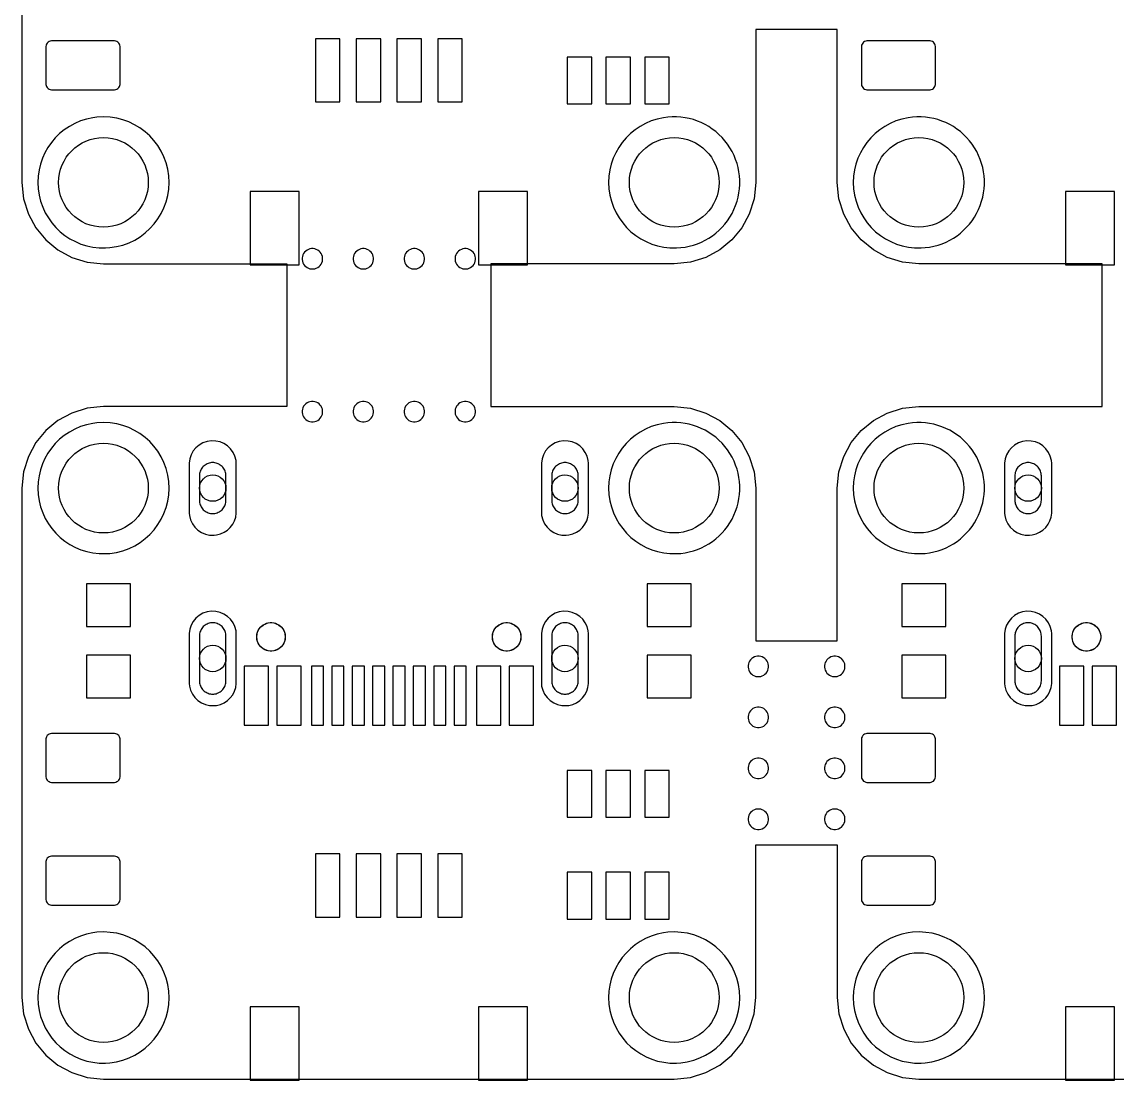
# Model space of a CAD drawing. Header units: millimetres. Extents: x 1 to 99, y 1.7 to 98.2.
# Drawn here: x 1 to 27.86, y 1.73 to 27.69 of the extents above; entities that cross this region are included whole.
import ezdxf

# ---------------------------------------------------------------- set-up
doc = ezdxf.new("R2010")
doc.units = ezdxf.units.MM

msp = doc.modelspace()

# ---------------------------------------------------------------- linework, layer by layer
at = {"layer": '16_copper'}
for points in [[(3.158, 22.149, 1), (2.842, 25.351), (2.738, 25.337, 0.936603), (3.053, 22.142)], [(17.158, 22.149, 1), (16.842, 25.351), (16.738, 25.337, 0.936603), (17.053, 22.142)], [(23.158, 22.149, 1), (22.842, 25.351), (22.738, 25.337, 0.936603), (23.053, 22.142)], [(3.158, 14.649, 1), (2.842, 17.851), (2.738, 17.837, 0.936603), (3.053, 14.642)], [(17.158, 14.649, 1), (16.842, 17.851), (16.738, 17.837, 0.936603), (17.053, 14.642)], [(23.158, 14.649, 1), (22.842, 17.851), (22.738, 17.837, 0.936603), (23.053, 14.642)], [(5.777, 15.099, 0.349916), (6.259, 15.638), (6.259, 16.862), (6.252, 16.926, 0.893656), (5.101, 16.862), (5.101, 15.638), (5.108, 15.574, 0.381721), (5.713, 15.092)], [(14.417, 15.099, 0.349916), (14.899, 15.638), (14.899, 16.862), (14.892, 16.926, 0.893656), (13.741, 16.862), (13.741, 15.638), (13.748, 15.574, 0.381721), (14.353, 15.092)], [(25.777, 15.099, 0.349916), (26.259, 15.638), (26.259, 16.862), (26.252, 16.926, 0.893656), (25.101, 16.862), (25.101, 15.638), (25.108, 15.574, 0.381721), (25.713, 15.092)], [(5.777, 10.919, 0.349916), (6.259, 11.458), (6.259, 12.682), (6.252, 12.746, 0.893656), (5.101, 12.682), (5.101, 11.458), (5.108, 11.394, 0.381721), (5.713, 10.912)], [(14.417, 10.919, 0.349916), (14.899, 11.458), (14.899, 12.682), (14.892, 12.746, 0.893656), (13.741, 12.682), (13.741, 11.458), (13.748, 11.394, 0.381721), (14.353, 10.912)], [(25.777, 10.919, 0.349916), (26.259, 11.458), (26.259, 12.682), (26.252, 12.746, 0.893656), (25.101, 12.682), (25.101, 11.458), (25.108, 11.394, 0.381721), (25.713, 10.912)], [(3.158, 2.149, 1), (2.842, 5.351), (2.738, 5.337, 0.936603), (3.053, 2.142)], [(17.158, 2.149, 1), (16.842, 5.351), (16.738, 5.337, 0.936603), (17.053, 2.142)], [(23.158, 2.149, 1), (22.842, 5.351), (22.738, 5.337, 0.936603), (23.053, 2.142)]]:
    msp.add_lwpolyline(points, format="xyb", close=True, dxfattribs=at)
at = {"layer": '1_copper'}
for points in [[(3.304, 26.026), (3.331, 26.037), (3.356, 26.053), (3.377, 26.074), (3.393, 26.099), (3.404, 26.126), (3.41, 26.155), (3.41, 27.085), (3.404, 27.114), (3.393, 27.141), (3.377, 27.166), (3.356, 27.187), (3.331, 27.203), (3.304, 27.214), (3.275, 27.22), (1.725, 27.22), (1.696, 27.214), (1.669, 27.203), (1.644, 27.187), (1.623, 27.166), (1.607, 27.141), (1.596, 27.114), (1.59, 27.085), (1.59, 26.155), (1.596, 26.126), (1.607, 26.099), (1.623, 26.074), (1.644, 26.053), (1.669, 26.037), (1.696, 26.026), (1.725, 26.02), (3.275, 26.02)], [(8.8, 27.275), (8.2, 27.275), (8.2, 25.725), (8.8, 25.725)], [(9.8, 27.275), (9.2, 27.275), (9.2, 25.725), (9.8, 25.725)], [(10.8, 27.275), (10.2, 27.275), (10.2, 25.725), (10.8, 25.725)], [(11.8, 27.275), (11.2, 27.275), (11.2, 25.725), (11.8, 25.725)], [(23.304, 26.026), (23.331, 26.037), (23.356, 26.053), (23.377, 26.074), (23.393, 26.099), (23.404, 26.126), (23.41, 26.155), (23.41, 27.085), (23.404, 27.114), (23.393, 27.141), (23.377, 27.166), (23.356, 27.187), (23.331, 27.203), (23.304, 27.214), (23.275, 27.22), (21.725, 27.22), (21.696, 27.214), (21.669, 27.203), (21.644, 27.187), (21.623, 27.166), (21.607, 27.141), (21.596, 27.114), (21.59, 27.085), (21.59, 26.155), (21.596, 26.126), (21.607, 26.099), (21.623, 26.074), (21.644, 26.053), (21.669, 26.037), (21.696, 26.026), (21.725, 26.02), (23.275, 26.02)], [(14.975, 26.825), (14.375, 26.825), (14.375, 25.675), (14.975, 25.675)], [(15.925, 26.825), (15.325, 26.825), (15.325, 25.675), (15.925, 25.675)], [(16.875, 26.825), (16.275, 26.825), (16.275, 25.675), (16.875, 25.675)], [(7.8, 23.525), (6.6, 23.525), (6.6, 21.725), (7.8, 21.725)], [(13.4, 23.525), (12.2, 23.525), (12.2, 21.725), (13.4, 21.725)], [(27.8, 23.525), (26.6, 23.525), (26.6, 21.725), (27.8, 21.725)], [(3.665, 13.9), (2.585, 13.9), (2.585, 12.85), (3.665, 12.85)], [(17.415, 13.9), (16.335, 13.9), (16.335, 12.85), (17.415, 12.85)], [(23.665, 13.9), (22.585, 13.9), (22.585, 12.85), (23.665, 12.85)], [(3.665, 12.15), (2.585, 12.15), (2.585, 11.1), (3.665, 11.1)], [(17.415, 12.15), (16.335, 12.15), (16.335, 11.1), (17.415, 11.1)], [(23.665, 12.15), (22.585, 12.15), (22.585, 11.1), (23.665, 11.1)], [(7.05, 11.88), (6.45, 11.88), (6.45, 10.43), (7.05, 10.43)], [(7.85, 11.88), (7.25, 11.88), (7.25, 10.43), (7.85, 10.43)], [(8.4, 11.88), (8.1, 11.88), (8.1, 10.43), (8.4, 10.43)], [(8.9, 11.88), (8.6, 11.88), (8.6, 10.43), (8.9, 10.43)], [(9.4, 11.88), (9.1, 11.88), (9.1, 10.43), (9.4, 10.43)], [(9.9, 11.88), (9.6, 11.88), (9.6, 10.43), (9.9, 10.43)], [(10.4, 11.88), (10.1, 11.88), (10.1, 10.43), (10.4, 10.43)], [(10.9, 11.88), (10.6, 11.88), (10.6, 10.43), (10.9, 10.43)], [(11.4, 11.88), (11.1, 11.88), (11.1, 10.43), (11.4, 10.43)], [(11.9, 11.88), (11.6, 11.88), (11.6, 10.43), (11.9, 10.43)], [(12.75, 11.88), (12.15, 11.88), (12.15, 10.43), (12.75, 10.43)], [(13.55, 11.88), (12.95, 11.88), (12.95, 10.43), (13.55, 10.43)], [(27.05, 11.88), (26.45, 11.88), (26.45, 10.43), (27.05, 10.43)], [(27.85, 11.88), (27.25, 11.88), (27.25, 10.43), (27.85, 10.43)], [(3.304, 9.036), (3.331, 9.047), (3.356, 9.063), (3.377, 9.084), (3.393, 9.109), (3.404, 9.136), (3.41, 9.165), (3.41, 10.095), (3.404, 10.124), (3.393, 10.151), (3.377, 10.176), (3.356, 10.197), (3.331, 10.213), (3.304, 10.224), (3.275, 10.23), (1.725, 10.23), (1.696, 10.224), (1.669, 10.213), (1.644, 10.197), (1.623, 10.176), (1.607, 10.151), (1.596, 10.124), (1.59, 10.095), (1.59, 9.165), (1.596, 9.136), (1.607, 9.109), (1.623, 9.084), (1.644, 9.063), (1.669, 9.047), (1.696, 9.036), (1.725, 9.03), (3.275, 9.03)], [(23.304, 9.036), (23.331, 9.047), (23.356, 9.063), (23.377, 9.084), (23.393, 9.109), (23.404, 9.136), (23.41, 9.165), (23.41, 10.095), (23.404, 10.124), (23.393, 10.151), (23.377, 10.176), (23.356, 10.197), (23.331, 10.213), (23.304, 10.224), (23.275, 10.23), (21.725, 10.23), (21.696, 10.224), (21.669, 10.213), (21.644, 10.197), (21.623, 10.176), (21.607, 10.151), (21.596, 10.124), (21.59, 10.095), (21.59, 9.165), (21.596, 9.136), (21.607, 9.109), (21.623, 9.084), (21.644, 9.063), (21.669, 9.047), (21.696, 9.036), (21.725, 9.03), (23.275, 9.03)], [(14.975, 9.325), (14.375, 9.325), (14.375, 8.175), (14.975, 8.175)], [(15.925, 9.325), (15.325, 9.325), (15.325, 8.175), (15.925, 8.175)], [(16.875, 9.325), (16.275, 9.325), (16.275, 8.175), (16.875, 8.175)], [(8.8, 7.275), (8.2, 7.275), (8.2, 5.725), (8.8, 5.725)], [(9.8, 7.275), (9.2, 7.275), (9.2, 5.725), (9.8, 5.725)], [(10.8, 7.275), (10.2, 7.275), (10.2, 5.725), (10.8, 5.725)], [(11.8, 7.275), (11.2, 7.275), (11.2, 5.725), (11.8, 5.725)], [(3.304, 6.026), (3.331, 6.037), (3.356, 6.053), (3.377, 6.074), (3.393, 6.099), (3.404, 6.126), (3.41, 6.155), (3.41, 7.085), (3.404, 7.114), (3.393, 7.141), (3.377, 7.166), (3.356, 7.187), (3.331, 7.203), (3.304, 7.214), (3.275, 7.22), (1.725, 7.22), (1.696, 7.214), (1.669, 7.203), (1.644, 7.187), (1.623, 7.166), (1.607, 7.141), (1.596, 7.114), (1.59, 7.085), (1.59, 6.155), (1.596, 6.126), (1.607, 6.099), (1.623, 6.074), (1.644, 6.053), (1.669, 6.037), (1.696, 6.026), (1.725, 6.02), (3.275, 6.02)], [(23.304, 6.026), (23.331, 6.037), (23.356, 6.053), (23.377, 6.074), (23.393, 6.099), (23.404, 6.126), (23.41, 6.155), (23.41, 7.085), (23.404, 7.114), (23.393, 7.141), (23.377, 7.166), (23.356, 7.187), (23.331, 7.203), (23.304, 7.214), (23.275, 7.22), (21.725, 7.22), (21.696, 7.214), (21.669, 7.203), (21.644, 7.187), (21.623, 7.166), (21.607, 7.141), (21.596, 7.114), (21.59, 7.085), (21.59, 6.155), (21.596, 6.126), (21.607, 6.099), (21.623, 6.074), (21.644, 6.053), (21.669, 6.037), (21.696, 6.026), (21.725, 6.02), (23.275, 6.02)], [(14.975, 6.825), (14.375, 6.825), (14.375, 5.675), (14.975, 5.675)], [(15.925, 6.825), (15.325, 6.825), (15.325, 5.675), (15.925, 5.675)], [(16.875, 6.825), (16.275, 6.825), (16.275, 5.675), (16.875, 5.675)], [(7.8, 3.525), (6.6, 3.525), (6.6, 1.725), (7.8, 1.725)], [(13.4, 3.525), (12.2, 3.525), (12.2, 1.725), (13.4, 1.725)], [(27.8, 3.525), (26.6, 3.525), (26.6, 1.725), (27.8, 1.725)]]:
    msp.add_lwpolyline(points, close=True, dxfattribs=at)
for points in [[(3.158, 22.149, 1), (2.842, 25.351), (2.738, 25.337, 0.936603), (3.053, 22.142)], [(17.158, 22.149, 1), (16.842, 25.351), (16.738, 25.337, 0.936603), (17.053, 22.142)], [(23.158, 22.149, 1), (22.842, 25.351), (22.738, 25.337, 0.936603), (23.053, 22.142)], [(3.158, 14.649, 1), (2.842, 17.851), (2.738, 17.837, 0.936603), (3.053, 14.642)], [(17.158, 14.649, 1), (16.842, 17.851), (16.738, 17.837, 0.936603), (17.053, 14.642)], [(23.158, 14.649, 1), (22.842, 17.851), (22.738, 17.837, 0.936603), (23.053, 14.642)], [(5.777, 15.099, 0.349916), (6.259, 15.638), (6.259, 16.862), (6.252, 16.926, 0.893656), (5.101, 16.862), (5.101, 15.638), (5.108, 15.574, 0.381721), (5.713, 15.092)], [(14.417, 15.099, 0.349916), (14.899, 15.638), (14.899, 16.862), (14.892, 16.926, 0.893656), (13.741, 16.862), (13.741, 15.638), (13.748, 15.574, 0.381721), (14.353, 15.092)], [(25.777, 15.099, 0.349916), (26.259, 15.638), (26.259, 16.862), (26.252, 16.926, 0.893656), (25.101, 16.862), (25.101, 15.638), (25.108, 15.574, 0.381721), (25.713, 15.092)], [(5.777, 10.919, 0.349916), (6.259, 11.458), (6.259, 12.682), (6.252, 12.746, 0.893656), (5.101, 12.682), (5.101, 11.458), (5.108, 11.394, 0.381721), (5.713, 10.912)], [(14.417, 10.919, 0.349916), (14.899, 11.458), (14.899, 12.682), (14.892, 12.746, 0.893656), (13.741, 12.682), (13.741, 11.458), (13.748, 11.394, 0.381721), (14.353, 10.912)], [(25.777, 10.919, 0.349916), (26.259, 11.458), (26.259, 12.682), (26.252, 12.746, 0.893656), (25.101, 12.682), (25.101, 11.458), (25.108, 11.394, 0.381721), (25.713, 10.912)], [(3.158, 2.149, 1), (2.842, 5.351), (2.738, 5.337, 0.936603), (3.053, 2.142)], [(17.158, 2.149, 1), (16.842, 5.351), (16.738, 5.337, 0.936603), (17.053, 2.142)], [(23.158, 2.149, 1), (22.842, 5.351), (22.738, 5.337, 0.936603), (23.053, 2.142)]]:
    msp.add_lwpolyline(points, format="xyb", close=True, dxfattribs=at)
at = {"layer": 'drills_NPTH'}
for centre in [(7.11, 12.6), (12.89, 12.6), (27.11, 12.6)]:
    msp.add_circle(centre, 0.35, dxfattribs=at)
at = {"layer": 'drills_PTH'}
for centre in [(5.68, 16.25), (14.32, 16.25), (25.68, 16.25), (5.68, 12.07), (14.32, 12.07), (25.68, 12.07)]:
    msp.add_circle(centre, 0.325, dxfattribs=at)
at = {"layer": 'drills_via_1_16'}
for centre in [(3, 23.75), (17, 23.75), (23, 23.75), (3, 16.25), (17, 16.25), (23, 16.25), (3, 3.75), (17, 3.75), (23, 3.75)]:
    msp.add_circle(centre, 1.1, dxfattribs=at)
at = {"layer": 'holes'}
for points in [[(12.5, 18.25), (17, 18.25), (17.402, 18.209), (17.777, 18.092), (18.116, 17.907), (18.412, 17.663), (18.657, 17.366), (18.842, 17.027), (18.959, 16.652), (19, 16.25), (19, 12.5), (21, 12.5), (21, 16.25), (21.041, 16.652), (21.158, 17.027), (21.343, 17.366), (21.588, 17.663), (21.884, 17.907), (22.223, 18.092), (22.598, 18.209), (23, 18.25), (27.5, 18.25), (27.5, 21.75), (23, 21.75), (22.598, 21.791), (22.224, 21.908), (21.884, 22.093), (21.588, 22.338), (21.343, 22.634), (21.158, 22.973), (21.041, 23.348), (21, 23.75), (21, 27.5), (19, 27.5), (19, 23.75), (18.959, 23.348), (18.842, 22.973), (18.657, 22.634), (18.412, 22.338), (18.116, 22.093), (17.777, 21.908), (17.402, 21.791), (17, 21.75), (12.5, 21.75), (12.5, 18.25)], [(8.375, 21.855), (8.375, 21.895), (8.369, 21.934), (8.357, 21.971), (8.339, 22.006), (8.316, 22.038), (8.288, 22.066), (8.256, 22.089), (8.221, 22.107), (8.184, 22.119), (8.145, 22.125), (8.105, 22.125), (8.066, 22.119), (8.029, 22.107), (7.994, 22.089), (7.962, 22.066), (7.934, 22.038), (7.911, 22.006), (7.893, 21.971), (7.881, 21.934), (7.875, 21.895), (7.875, 21.855), (7.881, 21.816), (7.893, 21.779), (7.911, 21.744), (7.934, 21.712), (7.962, 21.684), (7.994, 21.661), (8.029, 21.643), (8.066, 21.631), (8.105, 21.625), (8.145, 21.625), (8.184, 21.631), (8.221, 21.643), (8.256, 21.661), (8.288, 21.684), (8.316, 21.712), (8.339, 21.744), (8.357, 21.779), (8.369, 21.816), (8.375, 21.855)], [(9.625, 21.855), (9.625, 21.895), (9.619, 21.934), (9.607, 21.971), (9.589, 22.006), (9.566, 22.038), (9.538, 22.066), (9.506, 22.089), (9.471, 22.107), (9.434, 22.119), (9.395, 22.125), (9.355, 22.125), (9.316, 22.119), (9.279, 22.107), (9.244, 22.089), (9.212, 22.066), (9.184, 22.038), (9.161, 22.006), (9.143, 21.971), (9.131, 21.934), (9.125, 21.895), (9.125, 21.855), (9.131, 21.816), (9.143, 21.779), (9.161, 21.744), (9.184, 21.712), (9.212, 21.684), (9.244, 21.661), (9.279, 21.643), (9.316, 21.631), (9.355, 21.625), (9.395, 21.625), (9.434, 21.631), (9.471, 21.643), (9.506, 21.661), (9.538, 21.684), (9.566, 21.712), (9.589, 21.744), (9.607, 21.779), (9.619, 21.816), (9.625, 21.855)], [(10.875, 21.855), (10.875, 21.895), (10.869, 21.934), (10.857, 21.971), (10.839, 22.006), (10.816, 22.038), (10.788, 22.066), (10.756, 22.089), (10.721, 22.107), (10.684, 22.119), (10.645, 22.125), (10.605, 22.125), (10.566, 22.119), (10.529, 22.107), (10.494, 22.089), (10.462, 22.066), (10.434, 22.038), (10.411, 22.006), (10.393, 21.971), (10.381, 21.934), (10.375, 21.895), (10.375, 21.855), (10.381, 21.816), (10.393, 21.779), (10.411, 21.744), (10.434, 21.712), (10.462, 21.684), (10.494, 21.661), (10.529, 21.643), (10.566, 21.631), (10.605, 21.625), (10.645, 21.625), (10.684, 21.631), (10.721, 21.643), (10.756, 21.661), (10.788, 21.684), (10.816, 21.712), (10.839, 21.744), (10.857, 21.779), (10.869, 21.816), (10.875, 21.855)], [(12.125, 21.855), (12.125, 21.895), (12.119, 21.934), (12.107, 21.971), (12.089, 22.006), (12.066, 22.038), (12.038, 22.066), (12.006, 22.089), (11.971, 22.107), (11.934, 22.119), (11.895, 22.125), (11.855, 22.125), (11.816, 22.119), (11.779, 22.107), (11.744, 22.089), (11.712, 22.066), (11.684, 22.038), (11.661, 22.006), (11.643, 21.971), (11.631, 21.934), (11.625, 21.895), (11.625, 21.855), (11.631, 21.816), (11.643, 21.779), (11.661, 21.744), (11.684, 21.712), (11.712, 21.684), (11.744, 21.661), (11.779, 21.643), (11.816, 21.631), (11.855, 21.625), (11.895, 21.625), (11.934, 21.631), (11.971, 21.643), (12.006, 21.661), (12.038, 21.684), (12.066, 21.712), (12.089, 21.744), (12.107, 21.779), (12.119, 21.816), (12.125, 21.855)], [(8.375, 18.105), (8.375, 18.145), (8.369, 18.184), (8.357, 18.221), (8.339, 18.256), (8.316, 18.288), (8.288, 18.316), (8.256, 18.339), (8.221, 18.357), (8.184, 18.369), (8.145, 18.375), (8.105, 18.375), (8.066, 18.369), (8.029, 18.357), (7.994, 18.339), (7.962, 18.316), (7.934, 18.288), (7.911, 18.256), (7.893, 18.221), (7.881, 18.184), (7.875, 18.145), (7.875, 18.105), (7.881, 18.066), (7.893, 18.029), (7.911, 17.994), (7.934, 17.962), (7.962, 17.934), (7.994, 17.911), (8.029, 17.893), (8.066, 17.881), (8.105, 17.875), (8.145, 17.875), (8.184, 17.881), (8.221, 17.893), (8.256, 17.911), (8.288, 17.934), (8.316, 17.962), (8.339, 17.994), (8.357, 18.029), (8.369, 18.066), (8.375, 18.105)], [(9.625, 18.105), (9.625, 18.145), (9.619, 18.184), (9.607, 18.221), (9.589, 18.256), (9.566, 18.288), (9.538, 18.316), (9.506, 18.339), (9.471, 18.357), (9.434, 18.369), (9.395, 18.375), (9.355, 18.375), (9.316, 18.369), (9.279, 18.357), (9.244, 18.339), (9.212, 18.316), (9.184, 18.288), (9.161, 18.256), (9.143, 18.221), (9.131, 18.184), (9.125, 18.145), (9.125, 18.105), (9.131, 18.066), (9.143, 18.029), (9.161, 17.994), (9.184, 17.962), (9.212, 17.934), (9.244, 17.911), (9.279, 17.893), (9.316, 17.881), (9.355, 17.875), (9.395, 17.875), (9.434, 17.881), (9.471, 17.893), (9.506, 17.911), (9.538, 17.934), (9.566, 17.962), (9.589, 17.994), (9.607, 18.029), (9.619, 18.066), (9.625, 18.105)], [(10.875, 18.105), (10.875, 18.145), (10.869, 18.184), (10.857, 18.221), (10.839, 18.256), (10.816, 18.288), (10.788, 18.316), (10.756, 18.339), (10.721, 18.357), (10.684, 18.369), (10.645, 18.375), (10.605, 18.375), (10.566, 18.369), (10.529, 18.357), (10.494, 18.339), (10.462, 18.316), (10.434, 18.288), (10.411, 18.256), (10.393, 18.221), (10.381, 18.184), (10.375, 18.145), (10.375, 18.105), (10.381, 18.066), (10.393, 18.029), (10.411, 17.994), (10.434, 17.962), (10.462, 17.934), (10.494, 17.911), (10.529, 17.893), (10.566, 17.881), (10.605, 17.875), (10.645, 17.875), (10.684, 17.881), (10.721, 17.893), (10.756, 17.911), (10.788, 17.934), (10.816, 17.962), (10.839, 17.994), (10.857, 18.029), (10.869, 18.066), (10.875, 18.105)], [(12.125, 18.105), (12.125, 18.145), (12.119, 18.184), (12.107, 18.221), (12.089, 18.256), (12.066, 18.288), (12.038, 18.316), (12.006, 18.339), (11.971, 18.357), (11.934, 18.369), (11.895, 18.375), (11.855, 18.375), (11.816, 18.369), (11.779, 18.357), (11.744, 18.339), (11.712, 18.316), (11.684, 18.288), (11.661, 18.256), (11.643, 18.221), (11.631, 18.184), (11.625, 18.145), (11.625, 18.105), (11.631, 18.066), (11.643, 18.029), (11.661, 17.994), (11.684, 17.962), (11.712, 17.934), (11.744, 17.911), (11.779, 17.893), (11.816, 17.881), (11.855, 17.875), (11.895, 17.875), (11.934, 17.881), (11.971, 17.893), (12.006, 17.911), (12.038, 17.934), (12.066, 17.962), (12.089, 17.994), (12.107, 18.029), (12.119, 18.066), (12.125, 18.105)], [(5.355, 15.95), (5.356, 15.922), (5.36, 15.894), (5.366, 15.866), (5.375, 15.839), (5.385, 15.813), (5.399, 15.788), (5.414, 15.764), (5.431, 15.741), (5.45, 15.72), (5.471, 15.701), (5.494, 15.684), (5.518, 15.669), (5.543, 15.655), (5.569, 15.645), (5.596, 15.636), (5.624, 15.63), (5.652, 15.626), (5.68, 15.625), (5.708, 15.626), (5.736, 15.63), (5.764, 15.636), (5.791, 15.645), (5.817, 15.655), (5.843, 15.669), (5.866, 15.684), (5.889, 15.701), (5.91, 15.72), (5.929, 15.741), (5.946, 15.764), (5.961, 15.788), (5.975, 15.813), (5.985, 15.839), (5.994, 15.866), (6, 15.894), (6.004, 15.922), (6.005, 15.95), (6.005, 16.55), (6.004, 16.578), (6, 16.606), (5.994, 16.634), (5.985, 16.661), (5.975, 16.687), (5.961, 16.713), (5.946, 16.736), (5.929, 16.759), (5.91, 16.78), (5.889, 16.799), (5.866, 16.816), (5.843, 16.831), (5.817, 16.845), (5.791, 16.855), (5.764, 16.864), (5.736, 16.87), (5.708, 16.874), (5.68, 16.875), (5.652, 16.874), (5.624, 16.87), (5.596, 16.864), (5.569, 16.855), (5.543, 16.845), (5.518, 16.831), (5.494, 16.816), (5.471, 16.799), (5.45, 16.78), (5.431, 16.759), (5.414, 16.736), (5.399, 16.713), (5.385, 16.687), (5.375, 16.661), (5.366, 16.634), (5.36, 16.606), (5.356, 16.578), (5.355, 16.55), (5.355, 15.95)], [(13.995, 15.95), (13.996, 15.922), (14, 15.894), (14.006, 15.866), (14.015, 15.839), (14.025, 15.813), (14.039, 15.788), (14.054, 15.764), (14.071, 15.741), (14.09, 15.72), (14.111, 15.701), (14.134, 15.684), (14.158, 15.669), (14.183, 15.655), (14.209, 15.645), (14.236, 15.636), (14.264, 15.63), (14.292, 15.626), (14.32, 15.625), (14.348, 15.626), (14.376, 15.63), (14.404, 15.636), (14.431, 15.645), (14.457, 15.655), (14.482, 15.669), (14.506, 15.684), (14.529, 15.701), (14.55, 15.72), (14.569, 15.741), (14.586, 15.764), (14.601, 15.788), (14.615, 15.813), (14.625, 15.839), (14.634, 15.866), (14.64, 15.894), (14.644, 15.922), (14.645, 15.95), (14.645, 16.55), (14.644, 16.578), (14.64, 16.606), (14.634, 16.634), (14.625, 16.661), (14.615, 16.687), (14.601, 16.713), (14.586, 16.736), (14.569, 16.759), (14.55, 16.78), (14.529, 16.799), (14.506, 16.816), (14.482, 16.831), (14.457, 16.845), (14.431, 16.855), (14.404, 16.864), (14.376, 16.87), (14.348, 16.874), (14.32, 16.875), (14.292, 16.874), (14.264, 16.87), (14.236, 16.864), (14.209, 16.855), (14.183, 16.845), (14.158, 16.831), (14.134, 16.816), (14.111, 16.799), (14.09, 16.78), (14.071, 16.759), (14.054, 16.736), (14.039, 16.713), (14.025, 16.687), (14.015, 16.661), (14.006, 16.634), (14, 16.606), (13.996, 16.578), (13.995, 16.55), (13.995, 15.95)], [(25.355, 15.95), (25.356, 15.922), (25.36, 15.894), (25.366, 15.866), (25.375, 15.839), (25.385, 15.813), (25.399, 15.788), (25.414, 15.764), (25.431, 15.741), (25.45, 15.72), (25.471, 15.701), (25.494, 15.684), (25.518, 15.669), (25.543, 15.655), (25.569, 15.645), (25.596, 15.636), (25.624, 15.63), (25.652, 15.626), (25.68, 15.625), (25.708, 15.626), (25.736, 15.63), (25.764, 15.636), (25.791, 15.645), (25.817, 15.655), (25.843, 15.669), (25.866, 15.684), (25.889, 15.701), (25.91, 15.72), (25.929, 15.741), (25.946, 15.764), (25.961, 15.788), (25.975, 15.813), (25.985, 15.839), (25.994, 15.866), (26, 15.894), (26.004, 15.922), (26.005, 15.95), (26.005, 16.55), (26.004, 16.578), (26, 16.606), (25.994, 16.634), (25.985, 16.661), (25.975, 16.687), (25.961, 16.713), (25.946, 16.736), (25.929, 16.759), (25.91, 16.78), (25.889, 16.799), (25.866, 16.816), (25.843, 16.831), (25.817, 16.845), (25.791, 16.855), (25.764, 16.864), (25.736, 16.87), (25.708, 16.874), (25.68, 16.875), (25.652, 16.874), (25.624, 16.87), (25.596, 16.864), (25.569, 16.855), (25.543, 16.845), (25.518, 16.831), (25.494, 16.816), (25.471, 16.799), (25.45, 16.78), (25.431, 16.759), (25.414, 16.736), (25.399, 16.713), (25.385, 16.687), (25.375, 16.661), (25.366, 16.634), (25.36, 16.606), (25.356, 16.578), (25.355, 16.55), (25.355, 15.95)], [(5.355, 11.52), (5.356, 11.492), (5.36, 11.464), (5.366, 11.436), (5.375, 11.409), (5.385, 11.383), (5.399, 11.357), (5.414, 11.334), (5.431, 11.311), (5.45, 11.29), (5.471, 11.271), (5.494, 11.254), (5.518, 11.239), (5.543, 11.225), (5.569, 11.215), (5.596, 11.206), (5.624, 11.2), (5.652, 11.196), (5.68, 11.195), (5.708, 11.196), (5.736, 11.2), (5.764, 11.206), (5.791, 11.215), (5.817, 11.225), (5.843, 11.239), (5.866, 11.254), (5.889, 11.271), (5.91, 11.29), (5.929, 11.311), (5.946, 11.334), (5.961, 11.357), (5.975, 11.383), (5.985, 11.409), (5.994, 11.436), (6, 11.464), (6.004, 11.492), (6.005, 11.52), (6.005, 12.62), (6.004, 12.648), (6, 12.676), (5.994, 12.704), (5.985, 12.731), (5.975, 12.757), (5.961, 12.783), (5.946, 12.806), (5.929, 12.829), (5.91, 12.85), (5.889, 12.869), (5.866, 12.886), (5.843, 12.901), (5.817, 12.915), (5.791, 12.925), (5.764, 12.934), (5.736, 12.94), (5.708, 12.944), (5.68, 12.945), (5.652, 12.944), (5.624, 12.94), (5.596, 12.934), (5.569, 12.925), (5.543, 12.915), (5.518, 12.901), (5.494, 12.886), (5.471, 12.869), (5.45, 12.85), (5.431, 12.829), (5.414, 12.806), (5.399, 12.783), (5.385, 12.757), (5.375, 12.731), (5.366, 12.704), (5.36, 12.676), (5.356, 12.648), (5.355, 12.62), (5.355, 11.52)], [(6.76, 12.623), (6.766, 12.668), (6.778, 12.713), (6.795, 12.755), (6.818, 12.795), (6.846, 12.831), (6.879, 12.864), (6.915, 12.892), (6.955, 12.915), (6.997, 12.932), (7.042, 12.944), (7.087, 12.95), (7.133, 12.95), (7.178, 12.944), (7.223, 12.932), (7.265, 12.915), (7.305, 12.892), (7.341, 12.864), (7.374, 12.831), (7.402, 12.795), (7.425, 12.755), (7.442, 12.713), (7.454, 12.668), (7.46, 12.623), (7.46, 12.577), (7.454, 12.532), (7.442, 12.487), (7.425, 12.445), (7.402, 12.405), (7.374, 12.369), (7.341, 12.336), (7.305, 12.308), (7.265, 12.285), (7.223, 12.268), (7.178, 12.256), (7.133, 12.25), (7.087, 12.25), (7.042, 12.256), (6.997, 12.268), (6.955, 12.285), (6.915, 12.308), (6.879, 12.336), (6.846, 12.369), (6.818, 12.405), (6.795, 12.445), (6.778, 12.487), (6.766, 12.532), (6.76, 12.577), (6.76, 12.623)], [(12.54, 12.623), (12.546, 12.668), (12.558, 12.713), (12.575, 12.755), (12.598, 12.795), (12.626, 12.831), (12.659, 12.864), (12.695, 12.892), (12.735, 12.915), (12.777, 12.932), (12.822, 12.944), (12.867, 12.95), (12.913, 12.95), (12.958, 12.944), (13.003, 12.932), (13.045, 12.915), (13.085, 12.892), (13.121, 12.864), (13.154, 12.831), (13.182, 12.795), (13.205, 12.755), (13.222, 12.713), (13.234, 12.668), (13.24, 12.623), (13.24, 12.577), (13.234, 12.532), (13.222, 12.487), (13.205, 12.445), (13.182, 12.405), (13.154, 12.369), (13.121, 12.336), (13.085, 12.308), (13.045, 12.285), (13.003, 12.268), (12.958, 12.256), (12.913, 12.25), (12.867, 12.25), (12.822, 12.256), (12.777, 12.268), (12.735, 12.285), (12.695, 12.308), (12.659, 12.336), (12.626, 12.369), (12.598, 12.405), (12.575, 12.445), (12.558, 12.487), (12.546, 12.532), (12.54, 12.577), (12.54, 12.623)], [(13.995, 11.52), (13.996, 11.492), (14, 11.464), (14.006, 11.436), (14.015, 11.409), (14.025, 11.383), (14.039, 11.357), (14.054, 11.334), (14.071, 11.311), (14.09, 11.29), (14.111, 11.271), (14.134, 11.254), (14.158, 11.239), (14.183, 11.225), (14.209, 11.215), (14.236, 11.206), (14.264, 11.2), (14.292, 11.196), (14.32, 11.195), (14.348, 11.196), (14.376, 11.2), (14.404, 11.206), (14.431, 11.215), (14.457, 11.225), (14.482, 11.239), (14.506, 11.254), (14.529, 11.271), (14.55, 11.29), (14.569, 11.311), (14.586, 11.334), (14.601, 11.357), (14.615, 11.383), (14.625, 11.409), (14.634, 11.436), (14.64, 11.464), (14.644, 11.492), (14.645, 11.52), (14.645, 12.62), (14.644, 12.648), (14.64, 12.676), (14.634, 12.704), (14.625, 12.731), (14.615, 12.757), (14.601, 12.783), (14.586, 12.806), (14.569, 12.829), (14.55, 12.85), (14.529, 12.869), (14.506, 12.886), (14.482, 12.901), (14.457, 12.915), (14.431, 12.925), (14.404, 12.934), (14.376, 12.94), (14.348, 12.944), (14.32, 12.945), (14.292, 12.944), (14.264, 12.94), (14.236, 12.934), (14.209, 12.925), (14.183, 12.915), (14.158, 12.901), (14.134, 12.886), (14.111, 12.869), (14.09, 12.85), (14.071, 12.829), (14.054, 12.806), (14.039, 12.783), (14.025, 12.757), (14.015, 12.731), (14.006, 12.704), (14, 12.676), (13.996, 12.648), (13.995, 12.62), (13.995, 11.52)], [(25.355, 11.52), (25.356, 11.492), (25.36, 11.464), (25.366, 11.436), (25.375, 11.409), (25.385, 11.383), (25.399, 11.357), (25.414, 11.334), (25.431, 11.311), (25.45, 11.29), (25.471, 11.271), (25.494, 11.254), (25.518, 11.239), (25.543, 11.225), (25.569, 11.215), (25.596, 11.206), (25.624, 11.2), (25.652, 11.196), (25.68, 11.195), (25.708, 11.196), (25.736, 11.2), (25.764, 11.206), (25.791, 11.215), (25.817, 11.225), (25.843, 11.239), (25.866, 11.254), (25.889, 11.271), (25.91, 11.29), (25.929, 11.311), (25.946, 11.334), (25.961, 11.357), (25.975, 11.383), (25.985, 11.409), (25.994, 11.436), (26, 11.464), (26.004, 11.492), (26.005, 11.52), (26.005, 12.62), (26.004, 12.648), (26, 12.676), (25.994, 12.704), (25.985, 12.731), (25.975, 12.757), (25.961, 12.783), (25.946, 12.806), (25.929, 12.829), (25.91, 12.85), (25.889, 12.869), (25.866, 12.886), (25.843, 12.901), (25.817, 12.915), (25.791, 12.925), (25.764, 12.934), (25.736, 12.94), (25.708, 12.944), (25.68, 12.945), (25.652, 12.944), (25.624, 12.94), (25.596, 12.934), (25.569, 12.925), (25.543, 12.915), (25.518, 12.901), (25.494, 12.886), (25.471, 12.869), (25.45, 12.85), (25.431, 12.829), (25.414, 12.806), (25.399, 12.783), (25.385, 12.757), (25.375, 12.731), (25.366, 12.704), (25.36, 12.676), (25.356, 12.648), (25.355, 12.62), (25.355, 11.52)], [(26.76, 12.623), (26.766, 12.668), (26.778, 12.713), (26.795, 12.755), (26.818, 12.795), (26.846, 12.831), (26.879, 12.864), (26.915, 12.892), (26.955, 12.915), (26.997, 12.932), (27.042, 12.944), (27.087, 12.95), (27.133, 12.95), (27.178, 12.944), (27.223, 12.932), (27.265, 12.915), (27.305, 12.892), (27.341, 12.864), (27.374, 12.831), (27.402, 12.795), (27.425, 12.755), (27.442, 12.713), (27.454, 12.668), (27.46, 12.623), (27.46, 12.577), (27.454, 12.532), (27.442, 12.487), (27.425, 12.445), (27.402, 12.405), (27.374, 12.369), (27.341, 12.336), (27.305, 12.308), (27.265, 12.285), (27.223, 12.268), (27.178, 12.256), (27.133, 12.25), (27.087, 12.25), (27.042, 12.256), (26.997, 12.268), (26.955, 12.285), (26.915, 12.308), (26.879, 12.336), (26.846, 12.369), (26.818, 12.405), (26.795, 12.445), (26.778, 12.487), (26.766, 12.532), (26.76, 12.577), (26.76, 12.623)], [(19.312, 11.855), (19.312, 11.895), (19.306, 11.934), (19.294, 11.971), (19.276, 12.006), (19.253, 12.038), (19.225, 12.066), (19.194, 12.089), (19.158, 12.107), (19.121, 12.119), (19.082, 12.125), (19.043, 12.125), (19.004, 12.119), (18.967, 12.107), (18.931, 12.089), (18.9, 12.066), (18.872, 12.038), (18.849, 12.006), (18.831, 11.971), (18.819, 11.934), (18.812, 11.895), (18.812, 11.855), (18.819, 11.816), (18.831, 11.779), (18.849, 11.744), (18.872, 11.712), (18.9, 11.684), (18.931, 11.661), (18.967, 11.643), (19.004, 11.631), (19.043, 11.625), (19.082, 11.625), (19.121, 11.631), (19.158, 11.643), (19.194, 11.661), (19.225, 11.684), (19.253, 11.712), (19.276, 11.744), (19.294, 11.779), (19.306, 11.816), (19.312, 11.855)], [(21.188, 11.855), (21.188, 11.895), (21.181, 11.934), (21.169, 11.971), (21.151, 12.006), (21.128, 12.038), (21.1, 12.066), (21.069, 12.089), (21.033, 12.107), (20.996, 12.119), (20.957, 12.125), (20.918, 12.125), (20.879, 12.119), (20.842, 12.107), (20.806, 12.089), (20.775, 12.066), (20.747, 12.038), (20.724, 12.006), (20.706, 11.971), (20.694, 11.934), (20.688, 11.895), (20.688, 11.855), (20.694, 11.816), (20.706, 11.779), (20.724, 11.744), (20.747, 11.712), (20.775, 11.684), (20.806, 11.661), (20.842, 11.643), (20.879, 11.631), (20.918, 11.625), (20.957, 11.625), (20.996, 11.631), (21.033, 11.643), (21.069, 11.661), (21.1, 11.684), (21.128, 11.712), (21.151, 11.744), (21.169, 11.779), (21.181, 11.816), (21.188, 11.855)], [(19.312, 10.605), (19.312, 10.645), (19.306, 10.684), (19.294, 10.721), (19.276, 10.756), (19.253, 10.788), (19.225, 10.816), (19.194, 10.839), (19.158, 10.857), (19.121, 10.869), (19.082, 10.875), (19.043, 10.875), (19.004, 10.869), (18.967, 10.857), (18.931, 10.839), (18.9, 10.816), (18.872, 10.788), (18.849, 10.756), (18.831, 10.721), (18.819, 10.684), (18.812, 10.645), (18.812, 10.605), (18.819, 10.566), (18.831, 10.529), (18.849, 10.494), (18.872, 10.462), (18.9, 10.434), (18.931, 10.411), (18.967, 10.393), (19.004, 10.381), (19.043, 10.375), (19.082, 10.375), (19.121, 10.381), (19.158, 10.393), (19.194, 10.411), (19.225, 10.434), (19.253, 10.462), (19.276, 10.494), (19.294, 10.529), (19.306, 10.566), (19.312, 10.605)], [(21.188, 10.605), (21.188, 10.645), (21.181, 10.684), (21.169, 10.721), (21.151, 10.756), (21.128, 10.788), (21.1, 10.816), (21.069, 10.839), (21.033, 10.857), (20.996, 10.869), (20.957, 10.875), (20.918, 10.875), (20.879, 10.869), (20.842, 10.857), (20.806, 10.839), (20.775, 10.816), (20.747, 10.788), (20.724, 10.756), (20.706, 10.721), (20.694, 10.684), (20.688, 10.645), (20.688, 10.605), (20.694, 10.566), (20.706, 10.529), (20.724, 10.494), (20.747, 10.462), (20.775, 10.434), (20.806, 10.411), (20.842, 10.393), (20.879, 10.381), (20.918, 10.375), (20.957, 10.375), (20.996, 10.381), (21.033, 10.393), (21.069, 10.411), (21.1, 10.434), (21.128, 10.462), (21.151, 10.494), (21.169, 10.529), (21.181, 10.566), (21.188, 10.605)], [(19.312, 9.355), (19.312, 9.395), (19.306, 9.434), (19.294, 9.471), (19.276, 9.506), (19.253, 9.538), (19.225, 9.566), (19.194, 9.589), (19.158, 9.607), (19.121, 9.619), (19.082, 9.625), (19.043, 9.625), (19.004, 9.619), (18.967, 9.607), (18.931, 9.589), (18.9, 9.566), (18.872, 9.538), (18.849, 9.506), (18.831, 9.471), (18.819, 9.434), (18.812, 9.395), (18.812, 9.355), (18.819, 9.316), (18.831, 9.279), (18.849, 9.244), (18.872, 9.212), (18.9, 9.184), (18.931, 9.161), (18.967, 9.143), (19.004, 9.131), (19.043, 9.125), (19.082, 9.125), (19.121, 9.131), (19.158, 9.143), (19.194, 9.161), (19.225, 9.184), (19.253, 9.212), (19.276, 9.244), (19.294, 9.279), (19.306, 9.316), (19.312, 9.355)], [(21.188, 9.355), (21.188, 9.395), (21.181, 9.434), (21.169, 9.471), (21.151, 9.506), (21.128, 9.538), (21.1, 9.566), (21.069, 9.589), (21.033, 9.607), (20.996, 9.619), (20.957, 9.625), (20.918, 9.625), (20.879, 9.619), (20.842, 9.607), (20.806, 9.589), (20.775, 9.566), (20.747, 9.538), (20.724, 9.506), (20.706, 9.471), (20.694, 9.434), (20.688, 9.395), (20.688, 9.355), (20.694, 9.316), (20.706, 9.279), (20.724, 9.244), (20.747, 9.212), (20.775, 9.184), (20.806, 9.161), (20.842, 9.143), (20.879, 9.131), (20.918, 9.125), (20.957, 9.125), (20.996, 9.131), (21.033, 9.143), (21.069, 9.161), (21.1, 9.184), (21.128, 9.212), (21.151, 9.244), (21.169, 9.279), (21.181, 9.316), (21.188, 9.355)], [(19.312, 8.105), (19.312, 8.145), (19.306, 8.184), (19.294, 8.221), (19.276, 8.256), (19.253, 8.288), (19.225, 8.316), (19.194, 8.339), (19.158, 8.357), (19.121, 8.369), (19.082, 8.375), (19.043, 8.375), (19.004, 8.369), (18.967, 8.357), (18.931, 8.339), (18.9, 8.316), (18.872, 8.288), (18.849, 8.256), (18.831, 8.221), (18.819, 8.184), (18.812, 8.145), (18.812, 8.105), (18.819, 8.066), (18.831, 8.029), (18.849, 7.994), (18.872, 7.962), (18.9, 7.934), (18.931, 7.911), (18.967, 7.893), (19.004, 7.881), (19.043, 7.875), (19.082, 7.875), (19.121, 7.881), (19.158, 7.893), (19.194, 7.911), (19.225, 7.934), (19.253, 7.962), (19.276, 7.994), (19.294, 8.029), (19.306, 8.066), (19.312, 8.105)], [(21.188, 8.105), (21.188, 8.145), (21.181, 8.184), (21.169, 8.221), (21.151, 8.256), (21.128, 8.288), (21.1, 8.316), (21.069, 8.339), (21.033, 8.357), (20.996, 8.369), (20.957, 8.375), (20.918, 8.375), (20.879, 8.369), (20.842, 8.357), (20.806, 8.339), (20.775, 8.316), (20.747, 8.288), (20.724, 8.256), (20.706, 8.221), (20.694, 8.184), (20.688, 8.145), (20.688, 8.105), (20.694, 8.066), (20.706, 8.029), (20.724, 7.994), (20.747, 7.962), (20.775, 7.934), (20.806, 7.911), (20.842, 7.893), (20.879, 7.881), (20.918, 7.875), (20.957, 7.875), (20.996, 7.881), (21.033, 7.893), (21.069, 7.911), (21.1, 7.934), (21.128, 7.962), (21.151, 7.994), (21.169, 8.029), (21.181, 8.066), (21.188, 8.105)]]:
    msp.add_lwpolyline(points, close=True, dxfattribs=at)
at = {"layer": 'outline'}
msp.add_lwpolyline([(1, 36.25), (1, 23.75), (1.041, 23.348), (1.158, 22.973), (1.343, 22.634), (1.588, 22.338), (1.884, 22.093), (2.224, 21.908), (2.598, 21.791), (3, 21.75), (7.5, 21.75), (7.5, 18.25), (3, 18.25), (2.598, 18.209), (2.224, 18.092), (1.884, 17.907), (1.588, 17.663), (1.343, 17.366), (1.158, 17.027), (1.041, 16.652), (1, 16.25), (1, 3.75), (1, 3.75), (1.041, 3.348), (1.158, 2.973), (1.343, 2.634), (1.588, 2.338), (1.884, 2.093), (2.224, 1.908), (2.598, 1.791), (3, 1.75), (17, 1.75), (17.402, 1.791), (17.776, 1.908), (18.116, 2.093), (18.412, 2.338), (18.657, 2.634), (18.842, 2.974), (18.959, 3.348), (19, 3.75), (19, 7.5), (21, 7.5), (21, 3.75), (21.041, 3.348), (21.158, 2.973), (21.343, 2.634), (21.588, 2.338), (21.884, 2.093), (22.224, 1.908), (22.598, 1.791), (23, 1.75), (37, 1.75)], dxfattribs=at)

doc.saveas('drawing.dxf')
